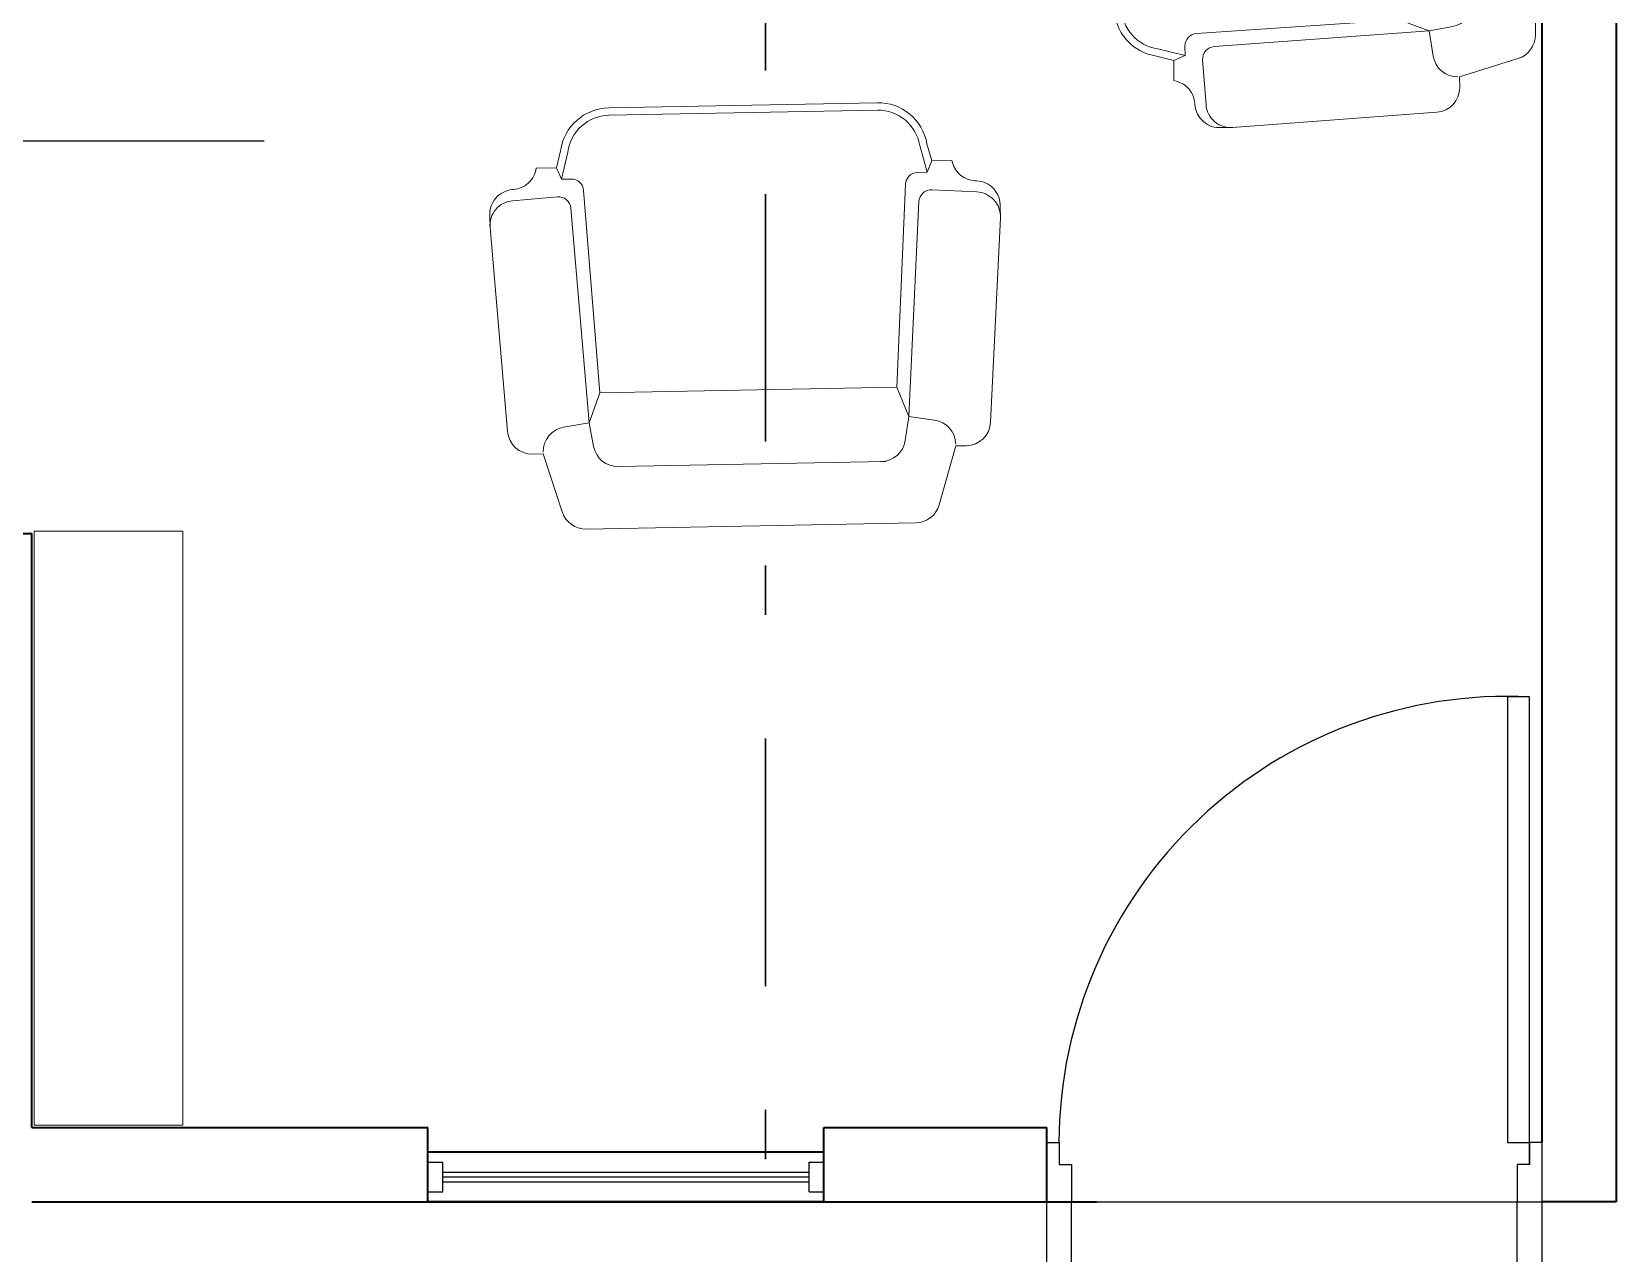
# Model space of a CAD drawing. Header units: millimetres. Extents: x 235.7 to 251.5, y 148.6 to 159.
# Drawn here: x 248.35 to 251.55, y 152.433 to 154.901 of the extents above; entities that cross this region are included whole.
import ezdxf

# ---------------------------------------------------------------- set-up
doc = ezdxf.new("R2010")
doc.units = ezdxf.units.MM
doc.linetypes.add('DASHDOT', pattern=[1, 0.5, -0.25, 0, -0.25])
for name, color, linetype, lineweight in [('A-DOOR-FULL', 7, 'Continuous', 25), ('A-FLOR-LEVL', 7, 'Continuous', 35), ('A-FLOR-STRS', 7, 'Continuous', 25), ('A-FURN', 9, 'Continuous', 18), ('A-GLAZ-FULL', 4, 'Continuous', 25), ('A-WALL-FULL-EXTR', 7, 'Continuous', 35), ('A-WALL-FULL-INTR', 7, 'Continuous', 35)]:
    doc.layers.add(name, color=color, linetype=linetype, lineweight=lineweight)

msp = doc.modelspace()

# ---------------------------------------------------------------- linework, layer by layer
msp.add_lwpolyline([(248.8192, 154.6799), (248.2545, 154.6799), (248.0969, 154.6799)])
at = {"layer": 'A-DOOR-FULL'}
msp.add_line((250.4249, 152.6568), (250.4249, 152.6118), dxfattribs=at)
msp.add_lwpolyline([(251.3749, 152.6118), (251.3499, 152.6118), (251.3499, 152.5968), (251.3499, 152.5368), (251.3999, 152.5368), (251.3999, 152.6568), (251.3749, 152.6568), (251.3749, 152.6118), (251.3749, 152.6568), (251.3749, 153.5568), (251.3299, 153.5568), (251.3299, 152.6568), (251.3749, 152.6568)], dxfattribs=at)
msp.add_lwpolyline([(250.4499, 152.6118), (250.4499, 152.5968), (250.4499, 152.5368), (250.3999, 152.5368), (250.3999, 152.6568), (250.4249, 152.6568), (250.4249, 152.6118)], close=True, dxfattribs=at)
msp.add_arc((251.3299, 152.6522), 0.9057, 87.1522, 179.707, dxfattribs=at)
at = {"layer": 'A-FLOR-LEVL'}
for p, q in [((249.9499, 152.6368), (249.1499, 152.6368)), ((249.9499, 152.5368), (249.1499, 152.5368))]:
    msp.add_line(p, q, dxfattribs=at)
at = {"layer": 'A-FLOR-STRS'}
for p, q in [((250.3999, 148.6168), (250.3999, 152.5368)), ((250.4499, 148.6168), (250.4499, 152.5368)), ((250.4499, 152.5368), (251.3999, 152.5368)), ((251.3499, 148.6168), (251.3499, 152.5368)), ((251.3999, 148.6168), (251.3999, 152.5368))]:
    msp.add_line(p, q, dxfattribs=at)
at = {"layer": 'A-FURN', "color": 1, "linetype": 'DASHDOT', "lineweight": 30}
msp.add_line((249.8316, 151.8726), (249.8316, 159.0404), dxfattribs=at)
at = {"layer": 'A-FURN', "lineweight": 20}
msp.add_lwpolyline([(250.5429, 155.9957), (250.5468, 155.4957, 0.414214), (250.5972, 155.4461, 0.414214), (250.5476, 155.3957), (250.551, 154.9497, 0.372588), (250.6244, 154.8661), (250.679, 154.8525), (250.6561, 154.8427), (250.6216, 154.8514, -0.370178), (250.536, 154.9496), (250.5237, 156.5417, -0.370178), (250.6077, 156.6412), (250.6421, 156.6503), (250.6652, 156.6409), (250.6108, 156.6265, 0.372588), (250.5387, 156.5418), (250.5421, 156.0957, 0.414214), (250.5925, 156.0461, 0.414214)], format="xyb", close=True, dxfattribs=at)
at = {"layer": 'A-FURN'}
for points in [[(251.3798, 155.7522), (251.382, 155.4772, -0.414214), (251.3571, 155.452, -0.414214), (251.3823, 155.4272), (251.3865, 154.8945, -0.33005), (251.3514, 154.8464), (251.2335, 154.8095), (251.2337, 154.7882, -0.394867), (251.1874, 154.738), (250.7749, 154.7073, -0.414214), (250.7214, 154.7534), (250.7146, 154.8439, -0.414214), (250.7377, 154.8707), (251.1717, 154.9029), (251.1112, 154.9251), (250.7022, 154.897, 0.396542), (250.6789, 154.8719), (250.679, 154.8525)], [(251.2299, 154.8094, -0.369416), (251.1802, 154.8513), (251.1717, 154.9029), (251.2196, 154.9114, 0.366122), (251.2609, 154.961), (251.2548, 155.7512)], [(250.6561, 154.8427), (250.6565, 154.8021), (250.6611, 154.8009, -0.323545), (250.6988, 154.7561), (250.6991, 154.7533, 0.414214), (250.7526, 154.7071), (250.7749, 154.7073)], [(249.4097, 154.6256), (249.369, 154.6249), (249.3679, 154.6202, -0.323545), (249.3235, 154.582), (249.3207, 154.5817, 0.414214), (249.2752, 154.5276), (249.2756, 154.5053)], [(250.1675, 154.6401), (250.2081, 154.6408), (250.2094, 154.6362, 0.323545), (250.2552, 154.5997), (250.2581, 154.5996, -0.414214), (250.3056, 154.5472), (250.3061, 154.5249)], [(250.1353, 153.9086), (249.4697, 153.8959, -0.33005), (249.4212, 153.9305), (249.383, 154.0479), (249.3617, 154.0475, -0.394867), (249.3109, 154.0932), (249.2756, 154.5053, -0.414214), (249.3211, 154.5594), (249.4115, 154.5672, -0.414214), (249.4386, 154.5444), (249.4757, 154.1108), (249.4972, 154.1715), (249.4645, 154.5802, 0.396542), (249.4391, 154.6032), (249.4197, 154.6029)], [(250.1353, 153.9086, 0.33005), (250.1825, 153.945), (250.2162, 154.0638), (250.2374, 154.0642, 0.394867), (250.2864, 154.1118), (250.3061, 154.5249, 0.414214), (250.2585, 154.5772), (250.1679, 154.5815, 0.414214), (250.1417, 154.5578), (250.1211, 154.1231), (250.0973, 154.1829), (250.1144, 154.5926, -0.396542), (250.1389, 154.6165), (250.1583, 154.6169)], [(250.2161, 154.0674, 0.369416), (250.1729, 154.116), (250.1211, 154.1231), (250.1139, 154.0749, -0.366122), (250.0654, 154.0323), (250.0749, 154.0325)], [(249.3829, 154.0515, -0.369416), (249.4242, 154.1017), (249.4757, 154.1108), (249.4847, 154.063, 0.366122), (249.5348, 154.0222), (250.0749, 154.0325)]]:
    msp.add_lwpolyline(points, format="xyb", dxfattribs=at)
at = {"layer": 'A-FURN', "lineweight": 20}
for points in [[(250.0577, 154.7423, -0.372588), (250.1432, 154.6711), (250.1583, 154.6169), (250.1675, 154.6401), (250.1579, 154.6744, 0.370178), (250.0575, 154.7573), (249.5152, 154.747, 0.370178), (249.418, 154.6603), (249.4097, 154.6256), (249.4197, 154.6029), (249.4327, 154.6576, -0.372588), (249.5155, 154.732), (250.0577, 154.7423, -0.414214)], [(249.4972, 154.1715), (250.0973, 154.1829, 0.622538)]]:
    msp.add_lwpolyline(points, format="xyb", dxfattribs=at)
at = {"layer": 'A-FURN'}
msp.add_lwpolyline([(248.3549, 152.6918), (248.6549, 152.6918), (248.6549, 153.8918), (248.3549, 153.8918), (248.3549, 152.6918)], dxfattribs=at)
at = {"layer": 'A-GLAZ-FULL'}
for p, q in [((249.1499, 152.6168), (249.1799, 152.6168)), ((249.9199, 152.6168), (249.9499, 152.6168)), ((249.1799, 152.5968), (249.9199, 152.5968)), ((249.1799, 152.5868), (249.9199, 152.5868)), ((249.1799, 152.5768), (249.9199, 152.5768)), ((249.1499, 152.5568), (249.1799, 152.5568)), ((249.9199, 152.5568), (249.9499, 152.5568))]:
    msp.add_line(p, q, dxfattribs=at)
at = {"layer": 'A-GLAZ-FULL', "ltscale": 0.001}
for p, q in [((249.1799, 152.5568), (249.1799, 152.6168)), ((249.9199, 152.5568), (249.9199, 152.6168))]:
    msp.add_line(p, q, dxfattribs=at)
at = {"layer": 'A-WALL-FULL-EXTR'}
for p, q in [((251.5499, 158.5368), (251.5499, 152.5368)), ((251.3999, 152.6568), (251.3999, 158.3868)), ((248.3499, 152.6868), (249.1499, 152.6868)), ((249.1499, 152.5368), (249.1499, 152.6868)), ((249.9499, 152.6868), (250.3999, 152.6868)), ((249.9499, 152.5368), (249.9499, 152.6868)), ((250.3999, 152.5368), (250.3999, 152.6868)), ((248.3499, 152.5368), (250.4999, 152.5368)), ((251.5499, 152.5368), (251.3999, 152.5368))]:
    msp.add_line(p, q, dxfattribs=at)
at = {"layer": 'A-WALL-FULL-INTR'}
for p in [(248.1999, 153.8868), (248.3499, 152.6868)]:
    msp.add_line(p, (248.3499, 153.8868), dxfattribs=at)

doc.saveas('drawing.dxf')
